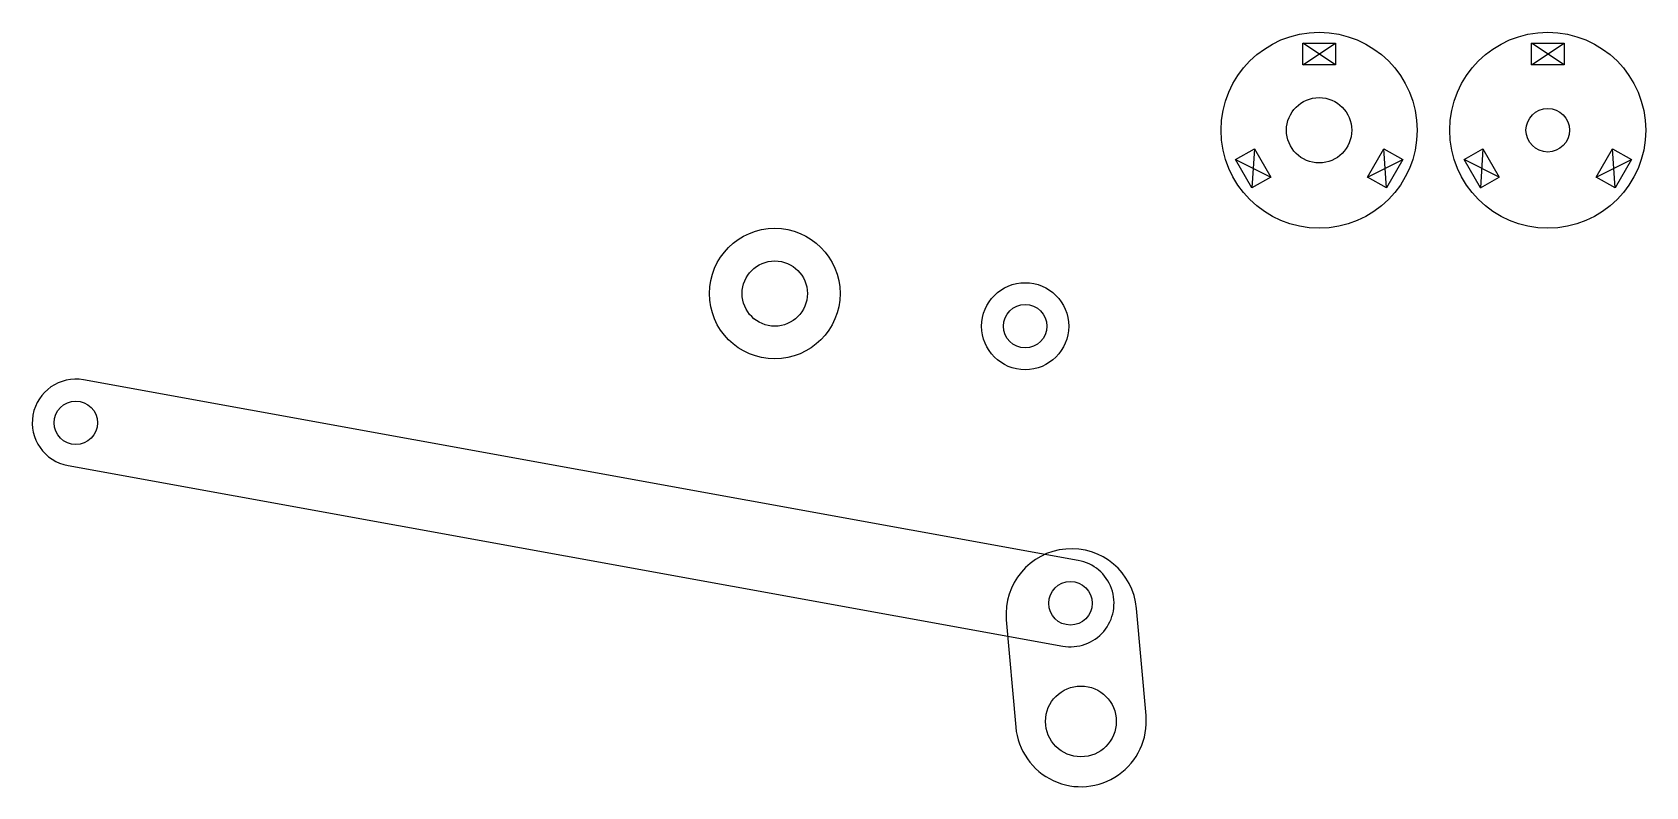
# Model space of a CAD drawing. Header units: millimetres. Extents: x 12 to 160, y 135 to 204.
import ezdxf

# ---------------------------------------------------------------- set-up
doc = ezdxf.new("R2010")
doc.units = ezdxf.units.MM
doc.layers.get('0').update_dxf_attribs({"linetype": 'CONTINUOUS'})

msp = doc.modelspace()

# ---------------------------------------------------------------- linework, layer by layer
for p, q in [((131.5, 201), (128.5, 203)), ((128.5, 201), (131.5, 203)), ((149.5, 203), (152.5, 203)), ((149.5, 201), (149.5, 203)), ((152.5, 201), (149.5, 203)), ((122.32, 192.3), (124.05, 193.3)), ((124.05, 193.3), (123.82, 189.7)), ((124.05, 193.3), (125.55, 190.7)), ((134.45, 190.7), (135.95, 193.3)), ((145.05, 193.3), (146.55, 190.7)), ((155.45, 190.7), (156.95, 193.3)), ((134.45, 190.7), (137.68, 192.3)), ((144.82, 189.7), (143.32, 192.3)), ((155.45, 190.7), (158.68, 192.3)), ((136.18, 189.7), (134.45, 190.7)), ((157.18, 189.7), (155.45, 190.7))]:
    msp.add_line(p, q)
for points in [[(131.5, 201), (128.5, 201), (128.5, 203), (131.5, 203)], [(149.5, 201), (152.5, 203), (152.5, 201)], [(137.68, 192.3), (136.18, 189.7), (135.95, 193.3)], [(146.55, 190.7), (143.32, 192.3), (145.05, 193.3), (144.82, 189.7)], [(158.68, 192.3), (157.18, 189.7), (156.95, 193.3)], [(123.82, 189.7), (122.32, 192.3), (125.55, 190.7)]]:
    msp.add_lwpolyline(points, close=True)
for points in [[(16.51, 172.07, 1), (15.09, 164.2), (106.45, 147.62, 1), (107.88, 155.49)], [(114.1, 141.23), (113.23, 151.08, 1), (101.27, 150.03), (102.14, 140.18, 1)]]:
    msp.add_lwpolyline(points, format="xyb", close=True)
for centre, radius in [((130, 195), 9), ((130, 195), 9), ((151, 195), 9), ((151, 195), 9), ((130, 195), 3), ((151, 195), 2), ((80, 180), 6), ((80, 180), 3), ((103, 177), 4), ((103, 177), 2), ((15.8, 168.13), 2), ((107.16, 151.55), 2), ((107.16, 151.55), 2), ((108.12, 140.7), 3.25)]:
    msp.add_circle(centre, radius)

doc.saveas('drawing.dxf')
